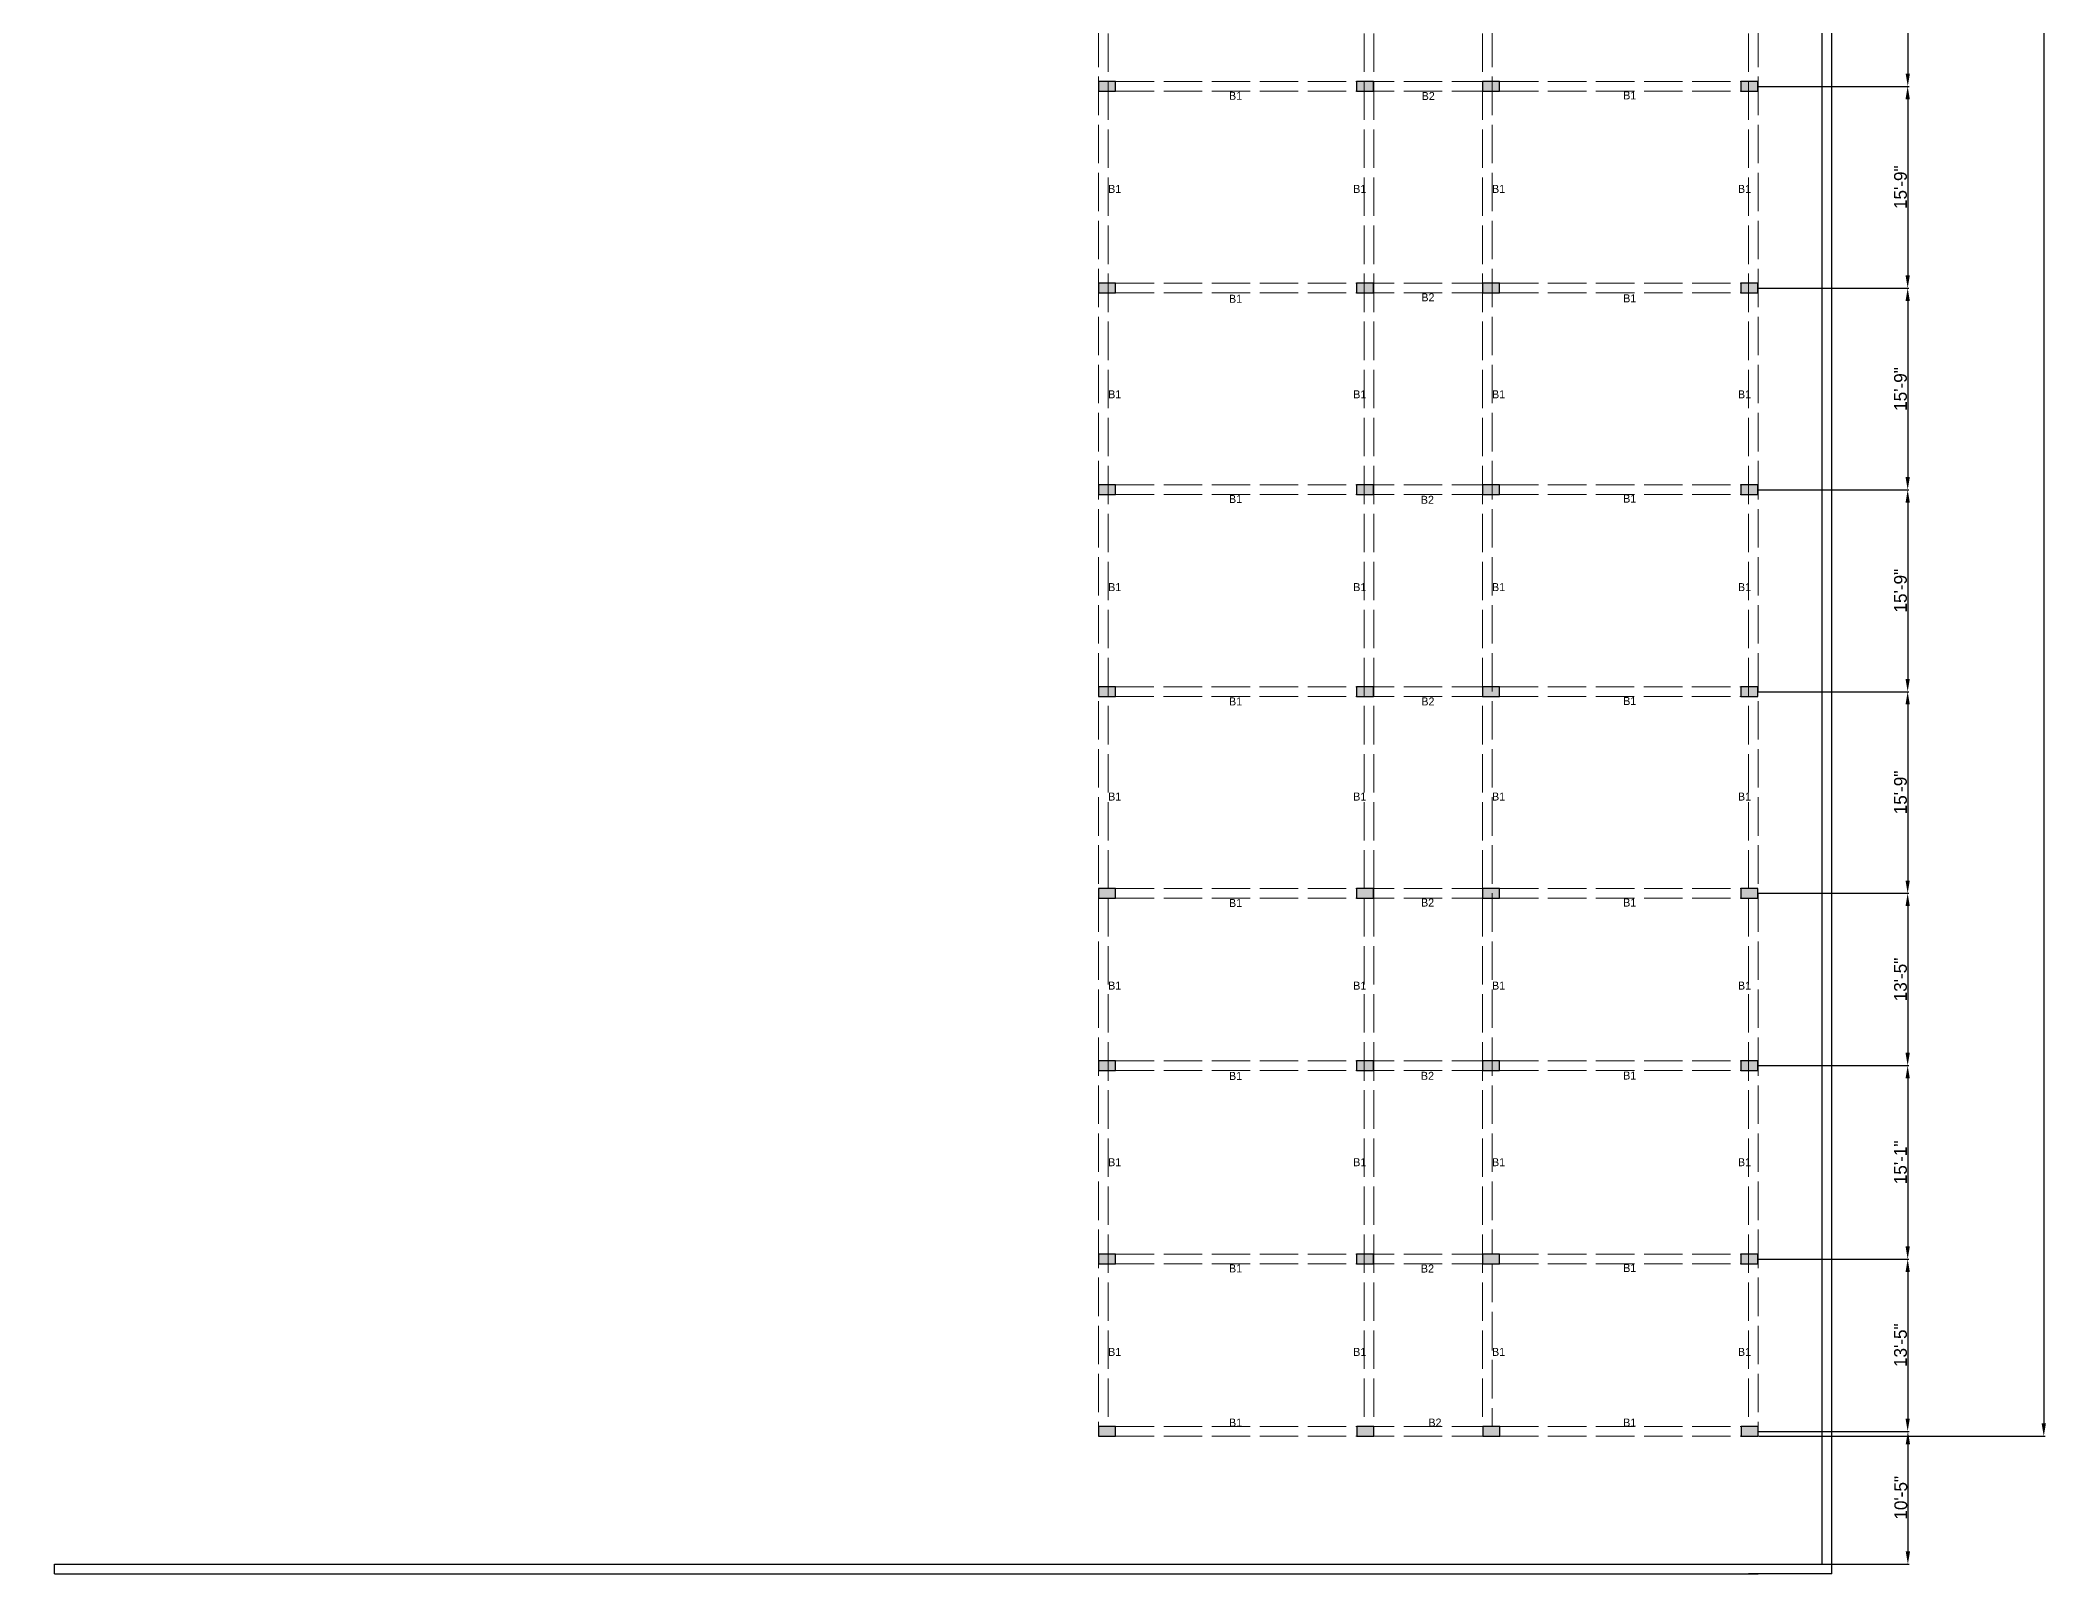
# Model space of a CAD drawing. Header units: feet. Extents: x 152 to 4828, y 91 to 4629.
# Drawn here: x 2285 to 4164, y 91 to 1527 of the extents above; entities that cross this region are included whole.
import ezdxf

# ---------------------------------------------------------------- set-up
doc = ezdxf.new("R2010")
doc.units = ezdxf.units.FT
doc.linetypes.add('ACAD_ISO02W100', pattern=[15, 12, -3])
doc.layers.add('dimension', color=191, linetype='Continuous')
doc.layers.add('dotted line', color=7, linetype='ACAD_ISO02W100')
doc.dimstyles.new('ISO-25', dxfattribs={"dimtxt": 12, "dimasz": 12, "dimexe": 1.25, "dimexo": 0.625, "dimtad": 1, "dimdec": 0, "dimlunit": 4, "dimtxsty": 'Standard', "dimcen": 2.5, "dimadec": 0, "dimazin": 0, "dimtfac": 1, "dimtdec": 0, "dimtmove": 0, "dimatfit": 3, "dimfxl": 1, "dimarcsym": 0})

# ---------------------------------------------------------------- blocks, each defined once
blk = doc.blocks.new('*D57')
at = {"layer": 'Defpoints', "color": 0, "linetype": 'Continuous', "lineweight": 20, "ltscale": 3, "transparency": 16777216}
for p in [(3894.4, 1673), (3894.4, 1484), (4034.8, 1484)]:
    blk.add_point(p, dxfattribs=at)
at = {"layer": 'dimension', "color": 0, "linetype": 'Continuous', "lineweight": -2, "ltscale": 3, "transparency": 16777216}
for p, q in [((3895, 1673), (4036, 1673)), ((4034.8, 1661), (4034.8, 1496)), ((3895, 1484), (4036, 1484))]:
    blk.add_line(p, q, dxfattribs=at)
at = {"layer": 'dimension', "color": 0, "linetype": 'Continuous', "lineweight": 20, "ltscale": 3, "transparency": 16777216}
for points in [[(4032.8, 1661), (4036.8, 1661), (4034.8, 1673)], [(4032.8, 1496), (4036.8, 1496), (4034.8, 1484)]]:
    blk.add_solid(points, dxfattribs=at)
at = {"layer": 'dimension', "color": 0, "linetype": 'Continuous', "lineweight": 20, "ltscale": 3, "transparency": 16777216, "insert": (4028.2, 1578.5), "char_height": 12, "attachment_point": 5, "rotation": 90}
blk.add_mtext('15\'-9"', dxfattribs=at)
blk = doc.blocks.new('*D58')
at = {"layer": 'Defpoints', "color": 0, "linetype": 'Continuous', "lineweight": 20, "ltscale": 3, "transparency": 16777216}
for p in [(3894.4, 1484), (3894.4, 1295), (4034.7, 1295)]:
    blk.add_point(p, dxfattribs=at)
at = {"layer": 'dimension', "color": 0, "linetype": 'Continuous', "lineweight": -2, "ltscale": 3, "transparency": 16777216}
for p, q in [((3895, 1484), (4035.9, 1484)), ((4034.7, 1472), (4034.7, 1307)), ((3895, 1295), (4035.9, 1295))]:
    blk.add_line(p, q, dxfattribs=at)
at = {"layer": 'dimension', "color": 0, "linetype": 'Continuous', "lineweight": 20, "ltscale": 3, "transparency": 16777216}
for points in [[(4032.7, 1472), (4036.7, 1472), (4034.7, 1484)], [(4032.7, 1307), (4036.7, 1307), (4034.7, 1295)]]:
    blk.add_solid(points, dxfattribs=at)
at = {"layer": 'dimension', "color": 0, "linetype": 'Continuous', "lineweight": 20, "ltscale": 3, "transparency": 16777216, "insert": (4028, 1389.5), "char_height": 12, "attachment_point": 5, "rotation": 90}
blk.add_mtext('15\'-9"', dxfattribs=at)
blk = doc.blocks.new('*D59')
at = {"layer": 'Defpoints', "color": 0, "linetype": 'Continuous', "lineweight": 20, "ltscale": 3, "transparency": 16777216}
for p in [(3894.4, 1295), (3894.4, 1106.1), (4034.7, 1106.1)]:
    blk.add_point(p, dxfattribs=at)
at = {"layer": 'dimension', "color": 0, "linetype": 'Continuous', "lineweight": -2, "ltscale": 3, "transparency": 16777216}
for p, q in [((3895, 1295), (4035.9, 1295)), ((4034.7, 1283), (4034.7, 1118.1)), ((3895, 1106.1), (4035.9, 1106.1))]:
    blk.add_line(p, q, dxfattribs=at)
at = {"layer": 'dimension', "color": 0, "linetype": 'Continuous', "lineweight": 20, "ltscale": 3, "transparency": 16777216}
for points in [[(4032.7, 1283), (4036.7, 1283), (4034.7, 1295)], [(4032.7, 1118.1), (4036.7, 1118.1), (4034.7, 1106.1)]]:
    blk.add_solid(points, dxfattribs=at)
at = {"layer": 'dimension', "color": 0, "linetype": 'Continuous', "lineweight": 20, "ltscale": 3, "transparency": 16777216, "insert": (4028, 1200.5), "char_height": 12, "attachment_point": 5, "rotation": 90}
blk.add_mtext('15\'-9"', dxfattribs=at)
blk = doc.blocks.new('*D60')
at = {"layer": 'Defpoints', "color": 0, "linetype": 'Continuous', "lineweight": 20, "ltscale": 3, "transparency": 16777216}
for p in [(3894.4, 1106.1), (3894.4, 917), (4034.7, 917)]:
    blk.add_point(p, dxfattribs=at)
at = {"layer": 'dimension', "color": 0, "linetype": 'Continuous', "lineweight": -2, "ltscale": 3, "transparency": 16777216}
for p, q in [((3895, 1106.1), (4035.9, 1106.1)), ((4034.7, 1094.1), (4034.7, 929)), ((3895, 917), (4035.9, 917))]:
    blk.add_line(p, q, dxfattribs=at)
at = {"layer": 'dimension', "color": 0, "linetype": 'Continuous', "lineweight": 20, "ltscale": 3, "transparency": 16777216}
for points in [[(4032.7, 1094.1), (4036.7, 1094.1), (4034.7, 1106.1)], [(4032.7, 929), (4036.7, 929), (4034.7, 917)]]:
    blk.add_solid(points, dxfattribs=at)
at = {"layer": 'dimension', "color": 0, "linetype": 'Continuous', "lineweight": 20, "ltscale": 3, "transparency": 16777216, "insert": (4028, 1011.6), "char_height": 12, "attachment_point": 5, "rotation": 90}
blk.add_mtext('15\'-9"', dxfattribs=at)
blk = doc.blocks.new('*D61')
at = {"layer": 'Defpoints', "color": 0, "linetype": 'Continuous', "lineweight": 20, "ltscale": 3, "transparency": 16777216}
for p in [(3894.4, 917), (3894.4, 728.1), (4034.7, 728.1)]:
    blk.add_point(p, dxfattribs=at)
at = {"layer": 'dimension', "color": 0, "linetype": 'Continuous', "lineweight": -2, "ltscale": 3, "transparency": 16777216}
for p, q in [((3895, 917), (4035.9, 917)), ((4034.7, 905), (4034.7, 740.1)), ((3895, 728.1), (4035.9, 728.1))]:
    blk.add_line(p, q, dxfattribs=at)
at = {"layer": 'dimension', "color": 0, "linetype": 'Continuous', "lineweight": 20, "ltscale": 3, "transparency": 16777216}
for points in [[(4032.7, 905), (4036.7, 905), (4034.7, 917)], [(4032.7, 740.1), (4036.7, 740.1), (4034.7, 728.1)]]:
    blk.add_solid(points, dxfattribs=at)
at = {"layer": 'dimension', "color": 0, "linetype": 'Continuous', "lineweight": 20, "ltscale": 3, "transparency": 16777216, "insert": (4028, 822.6), "char_height": 12, "attachment_point": 5, "rotation": 90}
blk.add_mtext('15\'-9"', dxfattribs=at)
blk = doc.blocks.new('*D62')
at = {"layer": 'Defpoints', "color": 0, "linetype": 'Continuous', "lineweight": 20, "ltscale": 3, "transparency": 16777216}
for p in [(3894.4, 728.1), (3894.4, 566.7), (4034.7, 566.7)]:
    blk.add_point(p, dxfattribs=at)
at = {"layer": 'dimension', "color": 0, "linetype": 'Continuous', "lineweight": -2, "ltscale": 3, "transparency": 16777216}
for p, q in [((3895, 728.1), (4035.9, 728.1)), ((4034.7, 716.1), (4034.7, 578.7)), ((3895, 566.7), (4035.9, 566.7))]:
    blk.add_line(p, q, dxfattribs=at)
at = {"layer": 'dimension', "color": 0, "linetype": 'Continuous', "lineweight": 20, "ltscale": 3, "transparency": 16777216}
for points in [[(4032.7, 716.1), (4036.7, 716.1), (4034.7, 728.1)], [(4032.7, 578.7), (4036.7, 578.7), (4034.7, 566.7)]]:
    blk.add_solid(points, dxfattribs=at)
at = {"layer": 'dimension', "color": 0, "linetype": 'Continuous', "lineweight": 20, "ltscale": 3, "transparency": 16777216, "insert": (4028, 647.4), "char_height": 12, "attachment_point": 5, "rotation": 90}
blk.add_mtext('13\'-5"', dxfattribs=at)
blk = doc.blocks.new('*D63')
at = {"layer": 'Defpoints', "color": 0, "linetype": 'Continuous', "lineweight": 20, "ltscale": 3, "transparency": 16777216}
for p in [(3894.4, 566.7), (3894.4, 385.5), (4034.7, 385.5)]:
    blk.add_point(p, dxfattribs=at)
at = {"layer": 'dimension', "color": 0, "linetype": 'Continuous', "lineweight": -2, "ltscale": 3, "transparency": 16777216}
for p, q in [((3895, 566.7), (4035.9, 566.7)), ((4034.7, 554.7), (4034.7, 397.5)), ((3895, 385.5), (4035.9, 385.5))]:
    blk.add_line(p, q, dxfattribs=at)
at = {"layer": 'dimension', "color": 0, "linetype": 'Continuous', "lineweight": 20, "ltscale": 3, "transparency": 16777216}
for points in [[(4032.7, 554.7), (4036.7, 554.7), (4034.7, 566.7)], [(4032.7, 397.5), (4036.7, 397.5), (4034.7, 385.5)]]:
    blk.add_solid(points, dxfattribs=at)
at = {"layer": 'dimension', "color": 0, "linetype": 'Continuous', "lineweight": 20, "ltscale": 3, "transparency": 16777216, "insert": (4028, 476.1), "char_height": 12, "attachment_point": 5, "rotation": 90}
blk.add_mtext('15\'-1"', dxfattribs=at)
blk = doc.blocks.new('*D64')
at = {"layer": 'Defpoints', "color": 0, "linetype": 'Continuous', "lineweight": 20, "ltscale": 3, "transparency": 16777216}
for p in [(3894.4, 385.5), (3894.6, 224.1), (4034.7, 224.1)]:
    blk.add_point(p, dxfattribs=at)
at = {"layer": 'dimension', "color": 0, "linetype": 'Continuous', "lineweight": -2, "ltscale": 3, "transparency": 16777216}
for p, q in [((3895, 385.5), (4035.9, 385.5)), ((4034.7, 373.5), (4034.7, 236.1)), ((3895.2, 224.1), (4035.9, 224.1))]:
    blk.add_line(p, q, dxfattribs=at)
at = {"layer": 'dimension', "color": 0, "linetype": 'Continuous', "lineweight": 20, "ltscale": 3, "transparency": 16777216}
for points in [[(4032.7, 373.5), (4036.7, 373.5), (4034.7, 385.5)], [(4032.7, 236.1), (4036.7, 236.1), (4034.7, 224.1)]]:
    blk.add_solid(points, dxfattribs=at)
at = {"layer": 'dimension', "color": 0, "linetype": 'Continuous', "lineweight": 20, "ltscale": 3, "transparency": 16777216, "insert": (4028, 304.8), "char_height": 12, "attachment_point": 5, "rotation": 90}
blk.add_mtext('13\'-5"', dxfattribs=at)
blk = doc.blocks.new('*D65')
at = {"layer": 'Defpoints', "color": 0, "linetype": 'Continuous', "lineweight": 20, "ltscale": 3, "transparency": 16777216}
for p in [(3894.6, 224.1), (3894.6, 99.6), (4034.9, 99.6)]:
    blk.add_point(p, dxfattribs=at)
at = {"layer": 'dimension', "color": 0, "linetype": 'Continuous', "lineweight": -2, "ltscale": 3, "transparency": 16777216}
for p, q in [((3895.2, 224.1), (4036.1, 224.1)), ((4034.9, 212.1), (4034.9, 111.6)), ((3895.2, 99.6), (4036.1, 99.6))]:
    blk.add_line(p, q, dxfattribs=at)
at = {"layer": 'dimension', "color": 0, "linetype": 'Continuous', "lineweight": 20, "ltscale": 3, "transparency": 16777216}
for points in [[(4032.9, 212.1), (4036.9, 212.1), (4034.9, 224.1)], [(4032.9, 111.6), (4036.9, 111.6), (4034.9, 99.6)]]:
    blk.add_solid(points, dxfattribs=at)
at = {"layer": 'dimension', "color": 0, "linetype": 'Continuous', "lineweight": 20, "ltscale": 3, "transparency": 16777216, "insert": (4028.3, 161.9), "char_height": 12, "attachment_point": 5, "rotation": 90}
blk.add_mtext('10\'-5"', dxfattribs=at)
blk = doc.blocks.new('*D67')
at = {"layer": 'Defpoints', "color": 0, "linetype": 'Continuous', "lineweight": 20, "ltscale": 3, "transparency": 16777216}
for p in [(3894.6, 3564.4), (3894.6, 219.6), (4162.2, 219.6)]:
    blk.add_point(p, dxfattribs=at)
at = {"layer": 'dimension', "color": 0, "linetype": 'Continuous', "lineweight": -2, "ltscale": 3, "transparency": 16777216}
for p, q in [((3895.2, 3564.4), (4163.4, 3564.4)), ((4162.2, 3552.4), (4162.2, 231.6)), ((3895.2, 219.6), (4163.4, 219.6))]:
    blk.add_line(p, q, dxfattribs=at)
at = {"layer": 'dimension', "color": 0, "linetype": 'Continuous', "lineweight": 20, "ltscale": 3, "transparency": 16777216}
for points in [[(4160.2, 3552.4), (4164.2, 3552.4), (4162.2, 3564.4)], [(4160.2, 231.6), (4164.2, 231.6), (4162.2, 219.6)]]:
    blk.add_solid(points, dxfattribs=at)
at = {"layer": 'dimension', "color": 0, "linetype": 'Continuous', "lineweight": 20, "ltscale": 3, "transparency": 16777216, "insert": (4155.5, 1892), "char_height": 12, "attachment_point": 5, "rotation": 90}
blk.add_mtext('278\'-9"', dxfattribs=at)

msp = doc.modelspace()

# ---------------------------------------------------------------- hatches: boundary and pattern name
at = {"layer": 'dotted line', "linetype": 'ACAD_ISO02W100', "lineweight": 20, "ltscale": 3, "true_color": 0xf27172}
h = msp.add_hatch(color=11, dxfattribs=at)
h.dxf.hatch_style = 1
h.paths.add_polyline_path([(2259.9, 2973.6), (2250.9, 2973.6), (2250.9, 2964.6), (2259.9, 2964.6)])
h.paths.add_polyline_path([(2259.9, 2980.6), (2250.9, 2980.6), (2250.9, 2973.6), (2259.9, 2973.6)])
h.paths.add_polyline_path([(2259.9, 3213), (2250.9, 3213), (2250.9, 3206.6), (2259.9, 3206.6)])
h.paths.add_polyline_path([(2259.9, 3222), (2250.9, 3222), (2250.9, 3213), (2259.9, 3213)])
h.paths.add_polyline_path([(2259.9, 3321.9), (2250.9, 3321.9), (2250.9, 3314.1), (2259.9, 3314.1)])
h.paths.add_polyline_path([(2259.9, 3330.1), (2250.9, 3330.1), (2250.9, 3321.9), (2259.9, 3321.9)])
h.paths.add_polyline_path([(2448.6, 3564.4), (2439.6, 3564.4), (2439.6, 3555.6), (2448.6, 3555.6)])
h.paths.add_polyline_path([(2448.6, 3555.6), (2439.6, 3555.6), (2439.6, 3548.4), (2448.6, 3548.4)])
h.paths.add_polyline_path([(2448.6, 3330.1), (2439.6, 3330.1), (2439.6, 3321.9), (2448.6, 3321.9)])
h.paths.add_polyline_path([(2448.6, 3321.9), (2439.6, 3321.9), (2439.6, 3315.6), (2448.6, 3315.6)])
h.paths.add_polyline_path([(2448.6, 3222), (2439.6, 3222), (2439.6, 3213), (2448.6, 3213)])
h.paths.add_polyline_path([(2448.6, 3213), (2439.6, 3213), (2439.6, 3206.6), (2448.6, 3206.6)])
h.paths.add_polyline_path([(2448.6, 2973.6), (2439.6, 2973.6), (2439.6, 2964.6), (2448.6, 2964.6)])
h.paths.add_polyline_path([(2448.6, 2980.6), (2439.6, 2980.6), (2439.6, 2973.6), (2448.6, 2973.6)])
h.paths.add_polyline_path([(2529.8, 2973.6), (2520.8, 2973.6), (2520.8, 2964.6), (2529.8, 2964.6)])
h.paths.add_polyline_path([(2529.8, 2980.6), (2520.8, 2980.6), (2520.8, 2973.6), (2529.8, 2973.6)])
h.paths.add_polyline_path([(2529.8, 3213), (2520.8, 3213), (2520.8, 3206.6), (2529.8, 3206.6)])
h.paths.add_polyline_path([(2529.8, 3222), (2520.8, 3222), (2520.8, 3213), (2529.8, 3213)])
h.paths.add_polyline_path([(2529.8, 3330.1), (2520.8, 3330.1), (2520.8, 3321.9), (2529.8, 3321.9)])
h.paths.add_polyline_path([(2529.8, 3321.9), (2520.8, 3321.9), (2520.8, 3314.1), (2529.8, 3314.1)])
h.paths.add_polyline_path([(2718.3, 3330.1), (2709.3, 3330.1), (2709.3, 3321.9), (2718.3, 3321.9)])
h.paths.add_polyline_path([(2718.3, 3321.9), (2709.3, 3321.9), (2709.3, 3314.1), (2718.3, 3314.1)])
h.paths.add_polyline_path([(2718.3, 3222), (2709.3, 3222), (2709.3, 3213), (2718.3, 3213)])
h.paths.add_polyline_path([(2718.3, 3213), (2709.3, 3213), (2709.3, 3206.6), (2718.3, 3206.6)])
h.paths.add_polyline_path([(2529.8, 3564.4), (2520.8, 3564.4), (2520.8, 3548.4), (2529.8, 3548.4)])
h.paths.add_polyline_path([(2718.3, 3564.4), (2709.3, 3564.4), (2709.3, 3548.4), (2718.3, 3548.4)])
h.paths.add_polyline_path([(2908, 3564.4), (2899, 3564.4), (2899, 3548.4), (2908, 3548.4)])
h.paths.add_polyline_path([(2908, 3330.1), (2899, 3330.1), (2899, 3321.9), (2908, 3321.9)])
h.paths.add_polyline_path([(2908, 3321.9), (2899, 3321.9), (2899, 3314.1), (2908, 3314.1)])
h.paths.add_polyline_path([(2908, 3222), (2899, 3222), (2899, 3213), (2908, 3213)])
h.paths.add_polyline_path([(2908, 3213), (2899, 3213), (2899, 3206.6), (2908, 3206.6)])
h.paths.add_polyline_path([(3096.8, 3330.1), (3087.8, 3330.1), (3087.8, 3321.9), (3096.8, 3321.9)])
h.paths.add_polyline_path([(3096.8, 3321.9), (3087.8, 3321.9), (3087.8, 3314.1), (3096.8, 3314.1)])
h.paths.add_polyline_path([(3096.8, 3564.4), (3087.8, 3564.4), (3087.8, 3548.4), (3096.8, 3548.4)])
h.paths.add_polyline_path([(2718.3, 2980.6), (2709.3, 2980.6), (2709.3, 2973.6), (2718.3, 2973.6)])
h.paths.add_polyline_path([(2718.3, 2973.6), (2709.3, 2973.6), (2709.3, 2964.6), (2718.3, 2964.6)])
h.paths.add_polyline_path([(2908, 2980.6), (2899, 2980.6), (2899, 2973.6), (2908, 2973.6)])
h.paths.add_polyline_path([(2908, 2973.6), (2899, 2973.6), (2899, 2964.6), (2908, 2964.6)])
h.paths.add_polyline_path([(3096.8, 2980.6), (3087.8, 2980.6), (3087.8, 2973.6), (3096.8, 2973.6)])
h.paths.add_polyline_path([(3096.8, 2973.6), (3087.8, 2973.6), (3087.8, 2964.6), (3096.8, 2964.6)])
h.paths.add_polyline_path([(3096.8, 3222), (3087.8, 3222), (3087.8, 3213), (3096.8, 3213)])
h.paths.add_polyline_path([(3096.8, 3213), (3087.8, 3213), (3087.8, 3206.6), (3096.8, 3206.6)])
h.paths.add_polyline_path([(3285.6, 3222), (3276.6, 3222), (3276.6, 3213), (3285.6, 3213)])
h.paths.add_polyline_path([(3285.6, 3213), (3276.6, 3213), (3276.6, 3206.6), (3285.6, 3206.6)])
h.paths.add_polyline_path([(3285.6, 3330.1), (3276.6, 3330.1), (3276.6, 3321.9), (3285.6, 3321.9)])
h.paths.add_polyline_path([(3285.6, 3321.9), (3276.6, 3321.9), (3276.6, 3314.1), (3285.6, 3314.1)])
h.paths.add_polyline_path([(3285.6, 3555.6), (3276.6, 3555.6), (3276.6, 3548.4), (3285.6, 3548.4)])
h.paths.add_polyline_path([(3285.6, 3564.4), (3276.6, 3564.4), (3276.6, 3555.6), (3285.6, 3555.6)])
h.paths.add_polyline_path([(3285.6, 2980.6), (3276.6, 2980.6), (3276.6, 2973.6), (3285.6, 2973.6)])
h.paths.add_polyline_path([(3285.6, 2973.6), (3276.6, 2973.6), (3276.6, 2964.6), (3285.6, 2964.6)])
h.paths.add_polyline_path([(3474.7, 2979.4), (3465.7, 2979.4), (3465.7, 2973.6), (3474.7, 2973.6)])
h.paths.add_polyline_path([(3474.7, 2973.6), (3465.7, 2973.6), (3465.7, 2964.6), (3474.7, 2964.6)])
h.paths.add_polyline_path([(3474.7, 3221.4), (3465.7, 3221.4), (3465.7, 3213), (3474.7, 3213)])
h.paths.add_polyline_path([(3474.7, 3213), (3465.7, 3213), (3465.7, 3205.4), (3474.7, 3205.4)])
h.paths.add_polyline_path([(3474.7, 3328.9), (3465.7, 3328.9), (3465.7, 3321.9), (3474.7, 3321.9)])
h.paths.add_polyline_path([(3474.7, 3321.9), (3465.7, 3321.9), (3465.7, 3312.9), (3474.7, 3312.9)])
h.paths.add_polyline_path([(3474.7, 3563.2), (3465.7, 3563.2), (3465.7, 3555.6), (3474.7, 3555.6)])
h.paths.add_polyline_path([(3474.7, 3555.6), (3465.7, 3555.6), (3465.7, 3547.2), (3474.7, 3547.2)])
h.paths.add_polyline_path([(3679.9, 3564.4), (3670.9, 3564.4), (3670.9, 3555.6), (3679.9, 3555.6)])
h.paths.add_polyline_path([(3679.9, 3555.6), (3670.9, 3555.6), (3670.9, 3548.4), (3679.9, 3548.4)])
h.paths.add_polyline_path([(3894.6, 3564.4), (3885.6, 3564.4), (3885.6, 3548.4), (3894.6, 3548.4)])
h.paths.add_polyline_path([(3894.6, 3330.1), (3885.6, 3330.1), (3885.6, 3314.1), (3894.6, 3314.1)])
h.paths.add_polyline_path([(3679.9, 3330.1), (3670.9, 3330.1), (3670.9, 3314.1), (3679.9, 3314.1)])
h.paths.add_polyline_path([(3679.9, 3222), (3670.9, 3222), (3670.9, 3213), (3679.9, 3213)])
h.paths.add_polyline_path([(3679.9, 3213), (3670.9, 3213), (3670.9, 3206.6), (3679.9, 3206.6)])
h.paths.add_polyline_path([(3894.6, 3222.6), (3885.6, 3222.6), (3885.6, 3206.6), (3894.6, 3206.6)])
h.paths.add_polyline_path([(3679.9, 2973.6), (3670.9, 2973.6), (3670.9, 2964.6), (3679.9, 2964.6)])
h.paths.add_polyline_path([(3679.9, 2980.6), (3670.9, 2980.6), (3670.9, 2973.6), (3679.9, 2973.6)])
h.paths.add_polyline_path([(3894.6, 2980.6), (3885.6, 2980.6), (3885.6, 2964.6), (3894.6, 2964.6)])
h.paths.add_polyline_path([(3285.7, 2892.6), (3276.7, 2892.6), (3276.7, 2883.6), (3285.7, 2883.6)])
h.paths.add_polyline_path([(3292.7, 2892.6), (3285.7, 2892.6), (3285.7, 2883.6), (3292.7, 2883.6)])
h.paths.add_polyline_path([(3534.6, 2892.6), (3518.6, 2892.6), (3518.6, 2883.6), (3534.6, 2883.6)])
h.paths.add_polyline_path([(3652.3, 2892.6), (3636.3, 2892.6), (3636.3, 2883.6), (3652.3, 2883.6)])
h.paths.add_polyline_path([(3894.6, 2892.6), (3885.6, 2892.6), (3885.6, 2883.6), (3885.7, 2883.6), (3894.6, 2883.6)])
h.paths.add_polyline_path([(3885.6, 2892.6), (3878.6, 2892.6), (3878.6, 2883.6), (3885.6, 2883.6)])
h.paths.add_polyline_path([(3285.7, 2703.7), (3276.7, 2703.7), (3276.7, 2694.7), (3285.7, 2694.7)])
h.paths.add_polyline_path([(3292.6, 2703.7), (3285.7, 2703.7), (3285.7, 2694.7), (3292.6, 2694.7)])
h.paths.add_polyline_path([(3525.6, 2703.7), (3518.4, 2703.7), (3518.4, 2694.7), (3525.6, 2694.7)])
h.paths.add_polyline_path([(3534.4, 2703.7), (3525.6, 2703.7), (3525.6, 2694.7), (3534.4, 2694.7)])
h.paths.add_polyline_path([(3645.3, 2703.7), (3636.4, 2703.7), (3636.4, 2694.7), (3645.3, 2694.7)])
h.paths.add_polyline_path([(3652.4, 2703.7), (3645.3, 2703.7), (3645.3, 2694.7), (3652.4, 2694.7)])
h.paths.add_polyline_path([(3885.7, 2703.7), (3878.4, 2703.7), (3878.4, 2694.7), (3885.7, 2694.7)])
h.paths.add_polyline_path([(3894.4, 2703.7), (3885.7, 2703.7), (3885.7, 2694.7), (3894.4, 2694.7)])
h.paths.add_polyline_path([(3885.7, 2514.6), (3878.4, 2514.6), (3878.4, 2505.6), (3885.7, 2505.6)])
h.paths.add_polyline_path([(3894.4, 2514.6), (3885.7, 2514.6), (3885.7, 2505.6), (3894.4, 2505.6)])
h.paths.add_polyline_path([(3645.3, 2514.6), (3636.4, 2514.6), (3636.4, 2505.6), (3645.3, 2505.6)])
h.paths.add_polyline_path([(3652.4, 2514.6), (3645.3, 2514.6), (3645.3, 2505.6), (3652.4, 2505.6)])
h.paths.add_polyline_path([(3525.6, 2514.6), (3518.4, 2514.6), (3518.4, 2505.6), (3525.6, 2505.6)])
h.paths.add_polyline_path([(3534.4, 2514.6), (3525.6, 2514.6), (3525.6, 2505.6), (3534.4, 2505.6)])
h.paths.add_polyline_path([(3285.7, 2514.6), (3276.7, 2514.6), (3276.7, 2505.6), (3285.7, 2505.6)])
h.paths.add_polyline_path([(3292.6, 2514.6), (3285.7, 2514.6), (3285.7, 2505.6), (3292.6, 2505.6)])
h.paths.add_polyline_path([(3285.7, 2325.7), (3276.7, 2325.7), (3276.7, 2316.7), (3285.7, 2316.7)])
h.paths.add_polyline_path([(3292.6, 2325.7), (3285.7, 2325.7), (3285.7, 2316.7), (3292.6, 2316.7)])
h.paths.add_polyline_path([(3525.6, 2325.7), (3518.4, 2325.7), (3518.4, 2316.7), (3525.6, 2316.7)])
h.paths.add_polyline_path([(3534.4, 2325.7), (3525.6, 2325.7), (3525.6, 2316.7), (3534.4, 2316.7)])
h.paths.add_polyline_path([(3645.3, 2325.7), (3636.4, 2325.7), (3636.4, 2316.7), (3645.3, 2316.7)])
h.paths.add_polyline_path([(3652.4, 2325.7), (3645.3, 2325.7), (3645.3, 2316.7), (3652.4, 2316.7)])
h.paths.add_polyline_path([(3885.7, 2325.7), (3878.4, 2325.7), (3878.4, 2316.7), (3885.7, 2316.7)])
h.paths.add_polyline_path([(3894.4, 2325.7), (3885.7, 2325.7), (3885.7, 2316.7), (3894.4, 2316.7)])
h.paths.add_polyline_path([(3885.7, 2136.5), (3878.4, 2136.5), (3878.4, 2127.5), (3878.6, 2127.5), (3885.7, 2127.5)])
h.paths.add_polyline_path([(3894.4, 2136.5), (3885.7, 2136.5), (3885.7, 2127.5), (3894.4, 2127.5)])
h.paths.add_polyline_path([(3645.3, 2136.5), (3636.4, 2136.5), (3636.4, 2127.5), (3645.3, 2127.5)])
h.paths.add_polyline_path([(3652.4, 2136.5), (3645.3, 2136.5), (3645.3, 2127.5), (3652.4, 2127.5)])
h.paths.add_polyline_path([(3525.6, 2136.5), (3518.4, 2136.5), (3518.4, 2127.5), (3525.6, 2127.5)])
h.paths.add_polyline_path([(3534.4, 2136.5), (3525.6, 2136.5), (3525.6, 2127.5), (3534.4, 2127.5)])
h.paths.add_polyline_path([(3285.7, 2136.5), (3276.7, 2136.5), (3276.7, 2127.5), (3285.7, 2127.5)])
h.paths.add_polyline_path([(3292.6, 2136.5), (3285.7, 2136.5), (3285.7, 2127.5), (3292.6, 2127.5)])
h.paths.add_polyline_path([(3885.7, 1947.5), (3878.4, 1947.5), (3878.4, 1938.5), (3885.7, 1938.5)])
h.paths.add_polyline_path([(3894.4, 1947.5), (3885.7, 1947.5), (3885.7, 1938.5), (3894.4, 1938.5)])
h.paths.add_polyline_path([(3645.3, 1947.5), (3636.4, 1947.5), (3636.4, 1938.5), (3645.3, 1938.5)])
h.paths.add_polyline_path([(3652.4, 1947.5), (3645.3, 1947.5), (3645.3, 1938.5), (3652.4, 1938.5)])
h.paths.add_polyline_path([(3525.6, 1947.5), (3518.4, 1947.5), (3518.4, 1938.5), (3525.6, 1938.5)])
h.paths.add_polyline_path([(3534.4, 1947.5), (3525.6, 1947.5), (3525.6, 1938.5), (3534.4, 1938.5)])
h.paths.add_polyline_path([(3285.7, 1947.5), (3276.7, 1947.5), (3276.7, 1938.5), (3285.7, 1938.5)])
h.paths.add_polyline_path([(3292.6, 1947.5), (3285.7, 1947.5), (3285.7, 1938.5), (3292.6, 1938.5)])
h.paths.add_polyline_path([(3285.7, 1758.6), (3276.7, 1758.6), (3276.7, 1749.6), (3285.7, 1749.6)])
h.paths.add_polyline_path([(3292.6, 1758.6), (3285.7, 1758.6), (3285.7, 1749.6), (3292.6, 1749.6)])
h.paths.add_polyline_path([(3525.6, 1758.6), (3518.4, 1758.6), (3518.4, 1749.6), (3525.6, 1749.6)])
h.paths.add_polyline_path([(3534.4, 1758.6), (3525.6, 1758.6), (3525.6, 1749.6), (3534.4, 1749.6)])
h.paths.add_polyline_path([(3645.3, 1758.6), (3636.6, 1758.6), (3636.6, 1749.6), (3645.3, 1749.6)])
h.paths.add_polyline_path([(3652.4, 1758.6), (3645.3, 1758.6), (3645.3, 1749.6), (3652.4, 1749.6)])
h.paths.add_polyline_path([(3885.7, 1758.6), (3878.4, 1758.6), (3878.4, 1749.6), (3878.6, 1749.6), (3885.7, 1749.6)])
h.paths.add_polyline_path([(3894.4, 1758.6), (3885.7, 1758.6), (3885.7, 1749.6), (3894.4, 1749.6)])
h.paths.add_polyline_path([(3885.7, 1677.5), (3878.4, 1677.5), (3878.4, 1668.5), (3878.6, 1668.5), (3885.7, 1668.5)])
h.paths.add_polyline_path([(3894.4, 1677.5), (3885.7, 1677.5), (3885.7, 1668.5), (3894.4, 1668.5)])
h.paths.add_polyline_path([(3645.3, 1677.5), (3636.4, 1677.5), (3636.4, 1668.5), (3645.3, 1668.5)])
h.paths.add_polyline_path([(3652.4, 1677.5), (3645.3, 1677.5), (3645.3, 1668.5), (3652.4, 1668.5)])
h.paths.add_polyline_path([(3525.6, 1677.5), (3518.4, 1677.5), (3518.4, 1668.5), (3525.6, 1668.5)])
h.paths.add_polyline_path([(3534.4, 1677.5), (3525.6, 1677.5), (3525.6, 1668.5), (3534.4, 1668.5)])
h.paths.add_polyline_path([(3285.7, 1677.5), (3276.7, 1677.5), (3276.7, 1668.5), (3285.7, 1668.5)])
h.paths.add_polyline_path([(3292.6, 1677.5), (3285.7, 1677.5), (3285.7, 1668.5), (3292.6, 1668.5)])
h.paths.add_polyline_path([(3285.7, 1488.5), (3276.7, 1488.5), (3276.7, 1479.5), (3285.7, 1479.5)])
h.paths.add_polyline_path([(3292.6, 1488.5), (3285.7, 1488.5), (3285.7, 1479.5), (3292.6, 1479.5)])
h.paths.add_polyline_path([(3525.6, 1488.5), (3518.4, 1488.5), (3518.4, 1479.5), (3525.6, 1479.5)])
h.paths.add_polyline_path([(3534.4, 1488.5), (3525.6, 1488.5), (3525.6, 1479.5), (3534.4, 1479.5)])
h.paths.add_polyline_path([(3645.3, 1488.5), (3636.4, 1488.5), (3636.4, 1479.5), (3645.3, 1479.5)])
h.paths.add_polyline_path([(3652.4, 1488.5), (3645.3, 1488.5), (3645.3, 1479.5), (3652.4, 1479.5)])
h.paths.add_polyline_path([(3894.4, 1488.5), (3885.7, 1488.5), (3885.7, 1479.5), (3894.4, 1479.5)])
h.paths.add_polyline_path([(3885.7, 1488.5), (3878.4, 1488.5), (3878.4, 1479.5), (3878.6, 1479.5), (3885.7, 1479.5)])
h.paths.add_polyline_path([(3885.7, 1299.5), (3878.4, 1299.5), (3878.4, 1290.5), (3878.6, 1290.5), (3885.7, 1290.5)])
h.paths.add_polyline_path([(3894.4, 1299.5), (3885.7, 1299.5), (3885.7, 1290.5), (3894.4, 1290.5)])
h.paths.add_polyline_path([(3645.3, 1299.5), (3636.4, 1299.5), (3636.4, 1290.5), (3645.3, 1290.5)])
h.paths.add_polyline_path([(3652.4, 1299.5), (3645.3, 1299.5), (3645.3, 1290.5), (3652.4, 1290.5)])
h.paths.add_polyline_path([(3525.6, 1299.5), (3518.4, 1299.5), (3518.4, 1290.5), (3525.6, 1290.5)])
h.paths.add_polyline_path([(3534.4, 1299.5), (3525.6, 1299.5), (3525.6, 1290.5), (3534.4, 1290.5)])
h.paths.add_polyline_path([(3285.7, 1299.5), (3276.7, 1299.5), (3276.7, 1290.5), (3285.7, 1290.5)])
h.paths.add_polyline_path([(3292.6, 1299.5), (3285.7, 1299.5), (3285.7, 1290.5), (3292.6, 1290.5)])
h.paths.add_polyline_path([(3285.7, 1110.6), (3276.7, 1110.6), (3276.7, 1101.6), (3285.7, 1101.6)])
h.paths.add_polyline_path([(3292.6, 1110.6), (3285.7, 1110.6), (3285.7, 1101.6), (3292.6, 1101.6)])
h.paths.add_polyline_path([(3534.4, 1110.6), (3525.6, 1110.6), (3525.6, 1101.6), (3534.4, 1101.6)])
h.paths.add_polyline_path([(3525.6, 1110.6), (3518.4, 1110.6), (3518.4, 1101.6), (3525.6, 1101.6)])
h.paths.add_polyline_path([(3645.3, 1110.6), (3636.4, 1110.6), (3636.4, 1101.6), (3645.3, 1101.6)])
h.paths.add_polyline_path([(3652.4, 1110.6), (3645.3, 1110.6), (3645.3, 1101.6), (3652.4, 1101.6)])
h.paths.add_polyline_path([(3885.7, 1110.6), (3878.4, 1110.6), (3878.4, 1101.6), (3878.6, 1101.6), (3885.7, 1101.6)])
h.paths.add_polyline_path([(3894.4, 1110.6), (3885.7, 1110.6), (3885.7, 1101.6), (3894.4, 1101.6)])
h.paths.add_polyline_path([(3885.7, 921.5), (3878.4, 921.5), (3878.4, 912.5), (3885.7, 912.5)])
h.paths.add_polyline_path([(3894.4, 921.5), (3885.7, 921.5), (3885.7, 912.5), (3894.4, 912.5)])
h.paths.add_polyline_path([(3645.3, 921.5), (3636.4, 921.5), (3636.4, 912.5), (3645.3, 912.5)])
h.paths.add_polyline_path([(3652.4, 921.5), (3645.3, 921.5), (3645.3, 912.5), (3652.4, 912.5)])
h.paths.add_polyline_path([(3525.6, 921.5), (3518.4, 921.5), (3518.4, 912.5), (3525.6, 912.5)])
h.paths.add_polyline_path([(3534.4, 921.5), (3525.6, 921.5), (3525.6, 912.5), (3534.4, 912.5)])
h.paths.add_polyline_path([(3285.7, 921.5), (3276.7, 921.5), (3276.7, 912.5), (3285.7, 912.5)])
h.paths.add_polyline_path([(3292.6, 921.5), (3285.7, 921.5), (3285.7, 912.5), (3292.6, 912.5)])
h.paths.add_polyline_path([(3285.7, 732.6), (3276.7, 732.6), (3276.7, 723.6), (3285.7, 723.6)])
h.paths.add_polyline_path([(3292.6, 732.6), (3285.7, 732.6), (3285.7, 723.6), (3292.6, 723.6)])
h.paths.add_polyline_path([(3534.4, 732.6), (3525.6, 732.6), (3525.6, 723.6), (3534.4, 723.6)])
h.paths.add_polyline_path([(3525.6, 732.6), (3518.4, 732.6), (3518.4, 723.6), (3525.6, 723.6)])
h.paths.add_polyline_path([(3645.3, 732.6), (3636.6, 732.6), (3636.6, 723.6), (3645.3, 723.6)])
h.paths.add_polyline_path([(3652.4, 732.6), (3645.3, 732.6), (3645.3, 723.6), (3652.4, 723.6)])
h.paths.add_polyline_path([(3894.4, 732.6), (3885.7, 732.6), (3885.7, 723.6), (3894.4, 723.6)])
h.paths.add_polyline_path([(3885.7, 732.6), (3878.4, 732.6), (3878.4, 723.6), (3878.6, 723.6), (3885.7, 723.6)])
h.paths.add_polyline_path([(3894.4, 571.2), (3885.7, 571.2), (3885.7, 562.2), (3894.4, 562.2)])
h.paths.add_polyline_path([(3885.7, 571.2), (3878.4, 571.2), (3878.4, 562.2), (3878.6, 562.2), (3885.7, 562.2)])
h.paths.add_polyline_path([(3652.4, 571.2), (3645.3, 571.2), (3645.3, 562.2), (3652.4, 562.2)])
h.paths.add_polyline_path([(3645.3, 571.2), (3636.4, 571.2), (3636.4, 562.2), (3645.3, 562.2)])
h.paths.add_polyline_path([(3534.4, 571.2), (3525.6, 571.2), (3525.6, 562.2), (3534.4, 562.2)])
h.paths.add_polyline_path([(3525.6, 571.2), (3518.4, 571.2), (3518.4, 562.2), (3525.6, 562.2)])
h.paths.add_polyline_path([(3285.7, 571.2), (3276.7, 571.2), (3276.7, 562.2), (3285.7, 562.2)])
h.paths.add_polyline_path([(3292.6, 571.2), (3285.7, 571.2), (3285.7, 562.2), (3292.6, 562.2)])
h.paths.add_polyline_path([(3285.7, 390), (3276.7, 390), (3276.7, 381), (3285.7, 381)])
h.paths.add_polyline_path([(3292.6, 390), (3285.7, 390), (3285.7, 381), (3292.6, 381)])
h.paths.add_polyline_path([(3534.4, 390), (3525.6, 390), (3525.6, 381), (3534.4, 381)])
h.paths.add_polyline_path([(3525.6, 390), (3518.4, 390), (3518.4, 381), (3525.6, 381)])
h.paths.add_polyline_path([(3652.4, 390), (3636.4, 390), (3636.4, 381), (3652.4, 381)])
h.paths.add_polyline_path([(3894.4, 390), (3885.7, 390), (3885.7, 381), (3894.4, 381)])
h.paths.add_polyline_path([(3885.7, 390), (3878.4, 390), (3878.4, 381), (3878.6, 381), (3885.7, 381)])
h.paths.add_polyline_path([(3894.6, 228.6), (3878.6, 228.6), (3878.6, 219.6), (3894.6, 219.6)])
h.paths.add_polyline_path([(3652.6, 228.6), (3636.6, 228.6), (3636.6, 219.6), (3652.6, 219.6)])
h.paths.add_polyline_path([(3534.6, 228.6), (3518.6, 228.6), (3518.6, 219.6), (3534.6, 219.6)])
h.paths.add_polyline_path([(3292.7, 228.6), (3276.7, 228.6), (3276.7, 219.6), (3292.7, 219.6)])

# ---------------------------------------------------------------- linework, layer by layer
for p, q in [((3954.6, 99.6), (3954.6, 3633.6)), ((3963.6, 90.6), (3963.6, 3642.6)), ((3276.6, 723.6), (3285.6, 723.6)), ((3534.6, 723.6), (3534.6, 732.6)), ((3636.6, 723.6), (3636.6, 732.6)), ((2298.6, 99.6), (3276.6, 99.6)), ((2298.6, 90.6), (2298.6, 99.6)), ((3276.6, 99.6), (3894.6, 99.6)), ((3894.6, 99.6), (3954.6, 99.6)), ((2298.6, 90.6), (3894.6, 90.6)), ((3963.6, 90.6), (3885.6, 90.6))]:
    msp.add_line(p, q)
at = {"lineweight": 30}
for points in [[(3292.6, 1479.5), (3292.6, 1488.5), (3276.6, 1488.5), (3276.6, 1479.5)], [(3534.4, 1479.5), (3534.4, 1488.5), (3518.4, 1488.5), (3518.4, 1479.5)], [(3652.4, 1479.5), (3652.4, 1488.5), (3636.4, 1488.5), (3636.4, 1479.5)], [(3894.4, 1479.5), (3894.4, 1488.5), (3878.4, 1488.5), (3878.4, 1479.5)], [(3292.6, 1290.5), (3292.6, 1299.5), (3276.6, 1299.5), (3276.6, 1290.5)], [(3534.4, 1290.5), (3534.4, 1299.5), (3518.4, 1299.5), (3518.4, 1290.5)], [(3652.4, 1290.5), (3652.4, 1299.5), (3636.4, 1299.5), (3636.4, 1290.5)], [(3894.4, 1290.5), (3894.4, 1299.5), (3878.4, 1299.5), (3878.4, 1290.5)], [(3292.6, 1101.6), (3292.6, 1110.6), (3276.6, 1110.6), (3276.6, 1101.6)], [(3534.4, 1101.6), (3534.4, 1110.6), (3518.4, 1110.6), (3518.4, 1101.6)], [(3652.4, 1101.6), (3652.4, 1110.6), (3636.4, 1110.6), (3636.4, 1101.6)], [(3894.4, 1101.6), (3894.4, 1110.6), (3878.4, 1110.6), (3878.4, 1101.6)], [(3292.6, 912.5), (3292.6, 921.5), (3276.6, 921.5), (3276.6, 912.5)], [(3534.4, 912.5), (3534.4, 921.5), (3518.4, 921.5), (3518.4, 912.5)], [(3652.4, 912.5), (3652.4, 921.5), (3636.4, 921.5), (3636.4, 912.5)], [(3894.4, 912.5), (3894.4, 921.5), (3878.4, 921.5), (3878.4, 912.5)], [(3292.6, 723.6), (3292.6, 732.6), (3276.6, 732.6), (3276.6, 723.6)], [(3534.4, 723.6), (3534.4, 732.6), (3518.4, 732.6), (3518.4, 723.6)], [(3652.4, 723.6), (3652.4, 732.6), (3636.4, 732.6), (3636.4, 723.6)], [(3894.4, 723.6), (3894.4, 732.6), (3878.4, 732.6), (3878.4, 723.6)], [(3292.6, 562.2), (3292.6, 571.2), (3276.6, 571.2), (3276.6, 562.2)], [(3534.4, 562.2), (3534.4, 571.2), (3518.4, 571.2), (3518.4, 562.2)], [(3652.4, 562.2), (3652.4, 571.2), (3636.4, 571.2), (3636.4, 562.2)], [(3894.4, 562.2), (3894.4, 571.2), (3878.4, 571.2), (3878.4, 562.2)], [(3292.6, 381), (3292.6, 390), (3276.6, 390), (3276.6, 381)], [(3534.4, 381), (3534.4, 390), (3518.4, 390), (3518.4, 381)], [(3652.4, 381), (3652.4, 390), (3636.4, 390), (3636.4, 381)], [(3894.4, 381), (3894.4, 390), (3878.4, 390), (3878.4, 381)], [(3292.7, 219.6), (3292.7, 228.6), (3276.7, 228.6), (3276.7, 219.6)], [(3534.6, 219.6), (3534.6, 228.6), (3518.6, 228.6), (3518.6, 219.6)], [(3652.6, 219.6), (3652.6, 228.6), (3636.6, 228.6), (3636.6, 219.6)], [(3894.6, 219.6), (3894.6, 228.6), (3878.6, 228.6), (3878.6, 219.6)]]:
    msp.add_lwpolyline(points, close=True, dxfattribs=at)
at = {"layer": 'dotted line', "linetype": 'ACAD_ISO02W100', "lineweight": 20, "ltscale": 3}
for p, q in [((3276.7, 2888.1), (3276.7, 228.6)), ((3285.7, 2883.6), (3285.7, 228.6)), ((3525.6, 2883.6), (3525.6, 228.6)), ((3534.6, 2883.6), (3534.6, 224.1)), ((3636.3, 2883.6), (3636.3, 228.6)), ((3645.3, 2888.1), (3645.3, 390)), ((3885.7, 2883.6), (3885.7, 228.6)), ((3894.7, 2888.1), (3894.7, 228.6)), ((3292.7, 1488.5), (3878.6, 1488.5)), ((3292.7, 1479.5), (3878.6, 1479.5)), ((3292.7, 1299.5), (3878.6, 1299.5)), ((3292.7, 1290.5), (3878.6, 1290.5)), ((3292.7, 1110.6), (3878.6, 1110.6)), ((3292.7, 1101.6), (3878.6, 1101.6)), ((3292.6, 921.5), (3878.4, 921.5)), ((3292.6, 912.5), (3878.4, 912.5)), ((3292.7, 732.6), (3878.6, 732.6)), ((3292.7, 723.6), (3878.6, 723.6)), ((3292.7, 571.2), (3878.6, 571.2)), ((3292.7, 562.2), (3878.6, 562.2)), ((3292.7, 390), (3878.6, 390)), ((3292.7, 381), (3878.6, 381)), ((3645.3, 381), (3645.3, 228.6)), ((3292.7, 228.6), (3878.6, 228.6)), ((3292.7, 219.6), (3878.6, 219.6))]:
    msp.add_line(p, q, dxfattribs=at)

# ---------------------------------------------------------------- texts
at = {"linetype": 'ACAD_ISO02W100', "lineweight": 20, "ltscale": 3, "char_height": 7.495, "attachment_point": 1}
for s, insert in [('{\\C242;\\c2564301;B1}', (3398.9, 1478.9)), ('{\\C242;\\c2564301;B2}', (3579.4, 1478.7)), ('{\\C242;\\c2564301;B1}', (3768.2, 1479.3)), ('{\\C242;\\c2564301;B1}', (3285.7, 1391.7)), ('{\\C242;\\c2564301;B1}', (3515.3, 1391.7)), ('{\\C242;\\c2564301;B1}', (3645.3, 1391.7)), ('{\\C242;\\c2564301;B1}', (3875.7, 1391.7)), ('{\\C242;\\c2564301;B1}', (3398.9, 1288.8)), ('{\\C242;\\c2564301;B2}', (3579.1, 1290.1)), ('{\\C242;\\c2564301;B1}', (3768.2, 1289.2)), ('{\\C242;\\c2564301;B1}', (3285.7, 1199.3)), ('{\\C242;\\c2564301;B1}', (3515.3, 1199.3)), ('{\\C242;\\c2564301;B1}', (3645.3, 1199.3)), ('{\\C242;\\c2564301;B1}', (3875.7, 1199.3)), ('{\\C242;\\c2564301;B1}', (3398.9, 1101.2)), ('{\\C242;\\c2564301;B2}', (3578.6, 1100.5)), ('{\\C242;\\c2564301;B1}', (3768.2, 1101.6)), ('{\\C242;\\c2564301;B1}', (3285.7, 1018.7)), ('{\\C242;\\c2564301;B1}', (3515.3, 1018.7)), ('{\\C242;\\c2564301;B1}', (3645.3, 1018.7)), ('{\\C242;\\c2564301;B1}', (3875.7, 1018.7)), ('{\\C242;\\c2564301;B1}', (3398.9, 911.6)), ('{\\C242;\\c2564301;B2}', (3579.1, 911.6)), ('{\\C242;\\c2564301;B1}', (3768.2, 912)), ('{\\C242;\\c2564301;B1}', (3285.7, 822.5)), ('{\\C242;\\c2564301;B1}', (3515.3, 822.5)), ('{\\C242;\\c2564301;B1}', (3645.3, 822.5)), ('{\\C242;\\c2564301;B1}', (3875.7, 822.5)), ('{\\C242;\\c2564301;B1}', (3398.9, 722.8)), ('{\\C242;\\c2564301;B2}', (3578.8, 723.2)), ('{\\C242;\\c2564301;B1}', (3768.2, 723.2)), ('{\\C242;\\c2564301;B1}', (3285.7, 645.4)), ('{\\C242;\\c2564301;B1}', (3515.3, 645.4)), ('{\\C242;\\c2564301;B1}', (3645.3, 645.4)), ('{\\C242;\\c2564301;B1}', (3875.7, 645.4)), ('{\\C242;\\c2564301;B1}', (3398.9, 560.8)), ('{\\C242;\\c2564301;B2}', (3578.7, 560.9)), ('{\\C242;\\c2564301;B1}', (3768.2, 561.2)), ('{\\C242;\\c2564301;B1}', (3285.7, 480)), ('{\\C242;\\c2564301;B1}', (3515.3, 480)), ('{\\C242;\\c2564301;B1}', (3645.3, 480)), ('{\\C242;\\c2564301;B1}', (3875.7, 480)), ('{\\C242;\\c2564301;B1}', (3398.9, 380.5)), ('{\\C242;\\c2564301;B2}', (3578.7, 380.4)), ('{\\C242;\\c2564301;B1}', (3768.2, 380.9)), ('{\\C242;\\c2564301;B1}', (3285.7, 302.3)), ('{\\C242;\\c2564301;B1}', (3515.3, 302.3)), ('{\\C242;\\c2564301;B1}', (3645.3, 302.3)), ('{\\C242;\\c2564301;B1}', (3875.7, 302.3)), ('{\\C242;\\c2564301;B1}', (3398.9, 236.1)), ('{\\C242;\\c2564301;B2}', (3585.7, 236.1)), ('{\\C242;\\c2564301;B1}', (3768.2, 236.1))]:
    msp.add_mtext_dynamic_manual_height_columns(s, width=128.873, gutter_width=37.5, heights=[0], dxfattribs=dict(at, insert=insert))

# ---------------------------------------------------------------- dimensions: what is measured, and where the dimension line sits
at = {"layer": 'dimension', "linetype": 'Continuous', "lineweight": 20, "ltscale": 3}
for base, p1, p2, picture, middle in [((4162.2, 219.6), (3894.6, 3564.4), (3894.6, 219.6), '*D67', (4155.5, 1892)), ((4034.8, 1484), (3894.4, 1673), (3894.4, 1484), '*D57', (4028.2, 1578.5)), ((4034.7, 1295), (3894.4, 1484), (3894.4, 1295), '*D58', (4028, 1389.5)), ((4034.7, 1106.1), (3894.4, 1295), (3894.4, 1106.1), '*D59', (4028, 1200.5)), ((4034.7, 917), (3894.4, 1106.1), (3894.4, 917), '*D60', (4028, 1011.6)), ((4034.7, 728.1), (3894.4, 917), (3894.4, 728.1), '*D61', (4028, 822.6)), ((4034.7, 566.7), (3894.4, 728.1), (3894.4, 566.7), '*D62', (4028, 647.4)), ((4034.7, 385.5), (3894.4, 566.7), (3894.4, 385.5), '*D63', (4028, 476.1)), ((4034.7, 224.1), (3894.4, 385.5), (3894.6, 224.1), '*D64', (4028, 304.8)), ((4034.8837935, 99.6224276), (3894.5690458, 224.1224276), (3894.5690458, 99.6224276), '*D65', (4028.2587935, 161.8724276))]:
    dim = msp.add_linear_dim(base=base, p1=p1, p2=p2, angle=90, dimstyle='ISO-25', dxfattribs=at)
    dim.commit()
    dim.dimension.update_dxf_attribs({"geometry": picture, "text_midpoint": middle})

doc.saveas('drawing.dxf')
